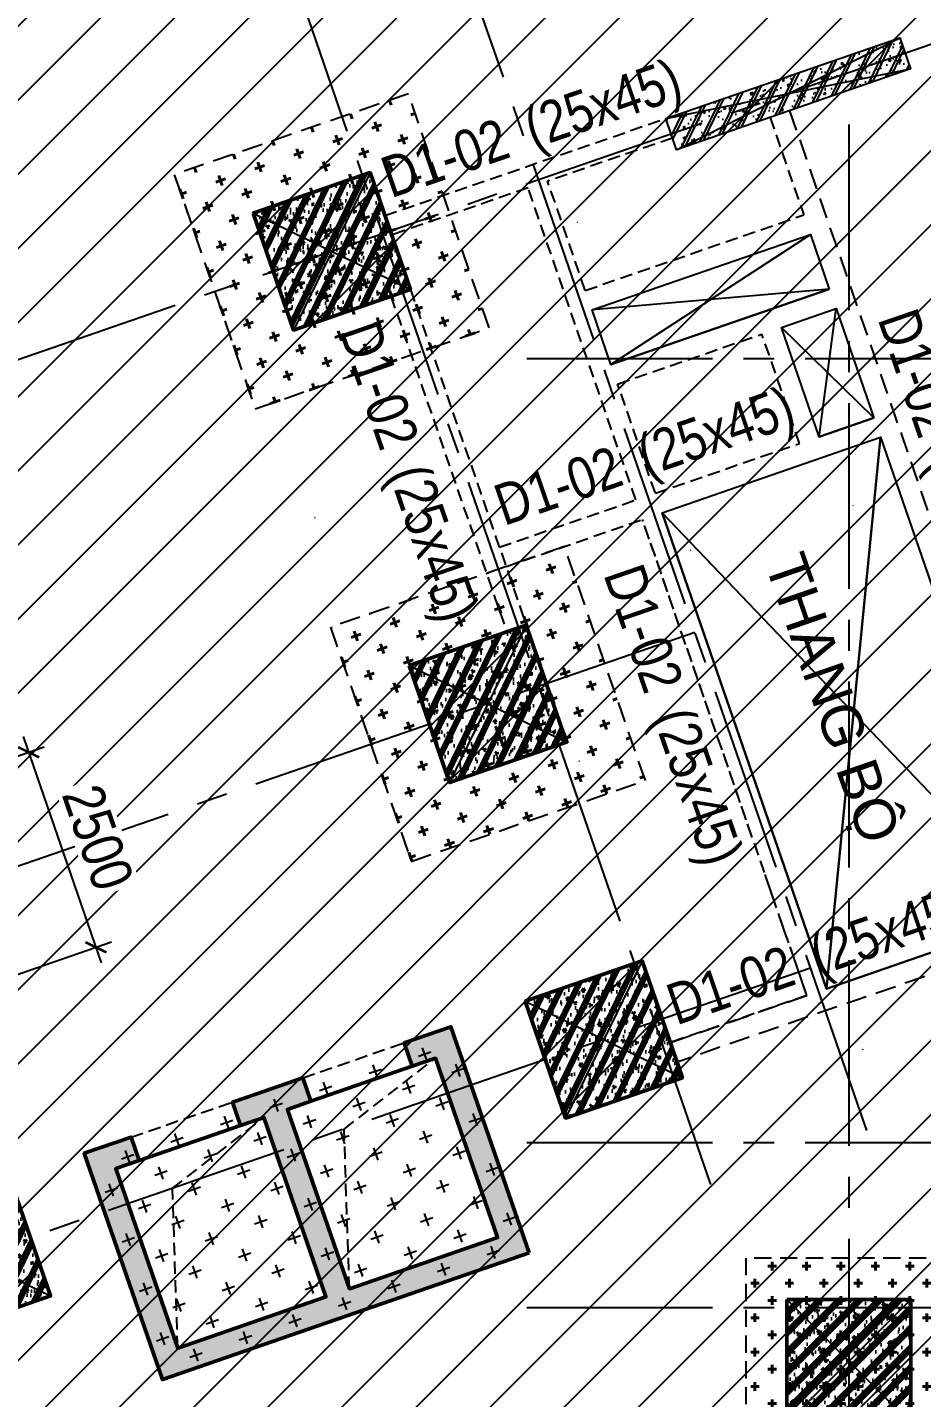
# Model space of a CAD drawing. Header units: millimetres. Extents: x -80883 to 1373228, y -532110 to 182357.
# Drawn here: x 1283684 to 1294519, y -328416 to -311817 of the extents above; entities that cross this region are included whole.
import ezdxf
from ezdxf.enums import TextEntityAlignment as Align

# ---------------------------------------------------------------- set-up
doc = ezdxf.new("R2010")
doc.units = ezdxf.units.MM
doc.header["$LTSCALE"] = 100
doc.header["$PDMODE"] = 32
doc.header["$PDSIZE"] = 2.5
for name, pattern in [('CENTER2', [1.125, 0.75, -0.125, 0.125, -0.125]), ('DASHED', [4.5, 3, -1.5]), ('HIDDEN', [0.375, 0.25, -0.125])]:
    doc.linetypes.add(name, pattern=pattern)
for name, color, linetype, lineweight in [('0-Hatch', 250, 'Continuous', 40), ('ccu12-Tencaukien', 9, 'Continuous', 15), ('KT-Net cot vach', 6, 'Continuous', 50), ('ST_MBDV Cot vach 220805$0$Xref_ST_MBDV Cot vach 30.7.2022$0$KT-Net cot vach', 6, 'Continuous', 50)]:
    doc.layers.add(name, color=color, linetype=linetype, lineweight=lineweight)
for name, color, linetype in [('0-khuat', 3, 'HIDDEN'), ('ccu11-Khuat', 9, 'DASHED'), ('ccu11-Manh', 8, 'Continuous'), ('ccu11-Thay', 7, 'Continuous'), ('ccu12-Hatch', 250, 'Continuous'), ('ccu12-Manh', 8, 'Continuous'), ('ccu12-Text', 31, 'Continuous'), ('ccu12-Truc', 13, 'CENTER2'), ('KC2-DIM', 251, 'Continuous'), ('KT-Hatch', 251, 'Continuous'), ('Xref_ST_MBDV Cot vach 30.7.2022|Xref_ST_MBDV Cot vach 30.7.2022|Xref_ST_MBDV Cot vach 30.7.2022|Xref_ST_MBDV Cot vach 30.7.2022|KC-Betong', 6, 'Continuous')]:
    doc.layers.add(name, color=color, linetype=linetype)
doc.styles.add('Arial', font='arial.ttf', dxfattribs={"width": 0.7})
doc.styles.add('Arial Narrow', font='ARIALN.TTF')
doc.dimstyles.new('ccu12-200', dxfattribs={"dimscale": 200, "dimtxt": 2.5, "dimasz": 1, "dimexe": 1, "dimexo": 2, "dimgap": 1, "dimtad": 1, "dimdec": 0, "dimrnd": 5, "dimdsep": 46, "dimtxsty": 'Arial Narrow', "dimblk": 'ARCHTICK', "dimcen": -1, "dimdle": 1, "dimclrd": 256, "dimclre": 256, "dimclrt": 3, "dimadec": 0, "dimazin": 2, "dimtfac": 0.1, "dimtdec": 0, "dimtmove": 0, "dimatfit": 1, "dimldrblk": 'ARCHTICK', "dimfxl": 1, "dimtvp": 0.8333333333333334, "dimtolj": 1, "dimtzin": 12, "dimarcsym": 0})

# ---------------------------------------------------------------- blocks, each defined once
blk = doc.blocks.new('MC3000X3000')
at = {"layer": '0-Hatch', "ltscale": 2}
h = blk.add_hatch(dxfattribs=at)
h.set_pattern_fill('CROSS', color=256, scale=1000, style=0)
h.set_pattern_definition([(360, (0, -4.656612873077393e-10), (250, 250), [125, -375]), (90, (62.5, -62.50000000046566), (-250, 250), [125, -375])])
h.paths.add_polyline_path([(7876789.000000002, 1547059), (7876789.000000002, 1550059), (7873789.000000002, 1550059), (7873789.000000002, 1547059)])
at = {"layer": '0-khuat', "ltscale": 10}
blk.add_lwpolyline([(7873789.000000002, 1547059), (7876789.000000002, 1547059), (7876789.000000002, 1550059), (7873789.000000002, 1550059)], close=True, dxfattribs=at)
blk = doc.blocks.new('MBKC-T1-PN')
at = {"layer": 'ccu12-Hatch', "ltscale": 0.5}
h = blk.add_hatch(dxfattribs=at)
h.set_pattern_fill('ANSI31', color=256, scale=200)
h.set_pattern_definition([(45, (-1232600.871086698, 300749.4537652719), (-449.0128060534577, 449.0128060534577), [])])
edge = h.paths.add_edge_path()
edge.add_arc((39596.5258784194, -12165.34503250691), 24169.46523214078, 82.88137897741478, 110.3519449384467, ccw=False)
edge.add_line((42591.70211395179, 11817.81507882464), (58406.76826363965, 7707.460248947376))
edge.add_arc((57566.76677237987, 4896.279314257787), 2933.997401648627, 22.368302132014207, 73.36346853650582, ccw=False)
edge.add_line((60280.00056402339, 6012.837931064423), (65645.2552123724, -9495.342720050656))
edge.add_arc((69912.35162360128, -7700.789438651875), 4629.096376454211, 202.8094831940485, 267.8461387636046)
edge.add_line((69738.37575314008, -12326.61538209155), (89786.80552536738, -12326.61538209155))
edge.add_line((89786.80552536738, -12326.61538209155), (89786.80552536552, -14486.6249031527))
edge.add_line((89786.80552536552, -14486.6249031527), (90834.7687206131, -14486.62490315287))
edge.add_line((90834.7687206131, -14486.62490315287), (90834.76635349239, -14486.62703115697))
edge.add_line((90834.76635349239, -14486.62703115697), (93582.1413394094, -14486.62703115703))
edge.add_line((93582.1413394094, -14486.62703115703), (93582.14357479545, -14486.50828201312))
edge.add_line((93582.14357479545, -14486.50828201312), (97086.90349016106, -14486.6082508968))
edge.add_line((97086.90349016106, -14486.6082508968), (97086.90349016106, -24426.61538177478))
edge.add_line((97086.90349016106, -24426.61538177478), (89886.80552545143, -24426.6153830188))
edge.add_line((89886.80552545143, -24426.6153830188), (89886.80552545143, -26426.61538159492))
edge.add_line((89886.80552545143, -26426.61538159492), (104609.6535231646, -26426.61538159504))
edge.add_line((104609.6535231646, -26426.61538159504), (105347.4875280627, -29849.06259193434))
edge.add_arc((100503.7394000653, -30535.27201428305), 4892.113990781321, -88.98280526600831, 8.063382661788978, ccw=False)
edge.add_line((100590.5864808073, -35426.61506945355), (55455.55192690738, -35426.61506945355))
edge.add_arc((55461.66778308339, -30567.90211140737), 4858.716807180945, 197.5048071931062, 269.9278795506233, ccw=False)
edge.add_line((50827.94980508671, -32029.33521380113), (46319.23951797537, -19000.21078809898))
edge.add_arc((35342.89111414202, -23363.40948498569), 11811.76223731449, 21.6782725501053, 114.2965891740708)
edge.add_line((30482.82222025329, -12597.84133938845), (15440.22126940242, -17787.66880758357))
edge.add_arc((13548.83679810865, -12297.90464630711), 5806.448636187753, 244.533379235947, 289.01032906862923, ccw=False)
edge.add_arc((51601.22406761372, 27498.46431632899), 60602.85856022522, 217.6298442272399, 228.0027393231647, ccw=False)
edge.add_line((3605.473727127304, -9503.081798993808), (-504.3626536345109, -3435.722267398494))
edge.add_arc((2629.021960851969, -2740.241346217575), 3209.640611350007, 105.4996049737502, 192.5144003469773, ccw=False)
edge.add_line((1771.304140177555, 352.6720043509267), (31190.7288702894, 10495.31749677))
at = {"layer": '0-khuat', "ltscale": 10}
for p, q in [((60318.5239193663, -12076.47666983656), (63728.83917381521, -21954.34412229032)), ((60527.92634703591, -22794.97309951816), (60022.08990308875, -21329.8342708947)), ((63728.83917381521, -21954.34412229032), (58955.32463643979, -23602.39108409669)), ((57113.19906903827, -22863.08375268453), (58531.07467901241, -22373.56485147582)), ((58531.07467901241, -22373.56485147582), (58873.7381529049, -23366.07848243427)), ((57602.71797024691, -24280.95936265844), (57113.19906903827, -22863.08375268453)), ((58873.7381529049, -23366.07848243427), (60527.92634703591, -22794.97309951816)), ((58955.32463643979, -23602.39108409669), (59020.59358022106, -23791.44046144997)), ((59020.59358022106, -23791.44046144997), (57602.71797024691, -24280.95936265844))]:
    blk.add_line(p, q, dxfattribs=at)
at = {"layer": 'ccu11-Khuat', "ltscale": 0.5}
for p, q in [((55414.48408806394, -13346.46135400928, -0.1248620286703281), (58817.38555967039, -12171.61598851293, -0.1248620286703281)), ((55414.48408806394, -13346.46135400928), (58817.38555967016, -12171.61598851293)), ((60082.21131769591, -12158.06315334846, -0.1248620286703281), (60490.14381008572, -13339.62637807324, -0.1248620286703281)), ((60082.21131769614, -12158.06315334846), (60490.14381008572, -13339.62637807324)), ((57843.442670224, -14253.39499005955, -0.1248620286703281), (57386.56410217774, -12930.06104574463, -0.1248620286703281)), ((57843.44267022377, -14253.39499005955), (57386.56410217751, -12930.06104574463)), ((58455.62933278154, -16792.63209687348, -0.1248620286703281), (57150.25240883068, -13011.65016018646, -0.1248620286703281)), ((58455.62933278154, -16792.63209687348), (57150.25240883091, -13011.65016018646)), ((55724.49943664507, -14244.41142636875, -0.1248620286703281), (57127.7869533773, -18308.98817498388, -0.1248620286703281)), ((55724.49943664507, -14244.41142636875), (57127.7869533773, -18308.98817498388)), ((55488.18683498283, -14325.99790990353, -0.1248620286703281), (56891.47435171506, -18390.57465851866, -0.1248620286703281)), ((55488.1868349826, -14325.99790990353), (56891.47435171483, -18390.57465851866)), ((58691.94193444448, -16711.04561333871, -0.1248620286703281), (58235.05779252271, -15387.69548189815, -0.1248620286703281)), ((58691.94193444448, -16711.04561333871), (58235.05779252294, -15387.69548189815)), ((58691.94193444471, -16711.04561333865, -0.1248620286703281), (60440.65520218294, -16107.30562985205, -0.1248620286703281)), ((58691.94193444448, -16711.04561333865), (60440.65520218294, -16107.30562985205)), ((56801.44092852366, -17363.73754811886, -0.1248620286703281), (58455.62933278154, -16792.63209687348, -0.1248620286703281)), ((56801.44092852389, -17363.73754811886), (58455.62933278177, -16792.63209687348)), ((56883.02741205483, -17600.05014978256, -0.1248620286703281), (58537.21581631643, -17028.94469853595, -0.1248620286703281)), ((56883.02741205483, -17600.05014978256), (58537.21581631643, -17028.94469853595)), ((59858.87948311819, -20857.22199795017, -0.1248620286703281), (58537.21581631643, -17028.94469853595, -0.1248620286703281)), ((60527.92634833697, -22794.97310328617), (58537.21581631666, -17028.94469853595)), ((60527.92634833697, -22794.97310328617), (58873.7379439862, -23366.07855456317))]:
    blk.add_line(p, q, dxfattribs=at)
for points, elevation in [([(58898.96159434156, -12407.88979673793), (57386.56410217774, -12930.06104574457)], -0.1248620286703281), ([(57150.25240883068, -13011.65016018646), (55496.07320250082, -13582.77304734121)], -0.1248620286703281), ([(57843.44268598245, -14253.39498461894), (60490.14381040749, -13339.62637796224)], -0.1248620286703281), ([(58235.05779252271, -15387.69548189815), (59983.77106026141, -14783.95549841167)], -0.1248620286703281), ([(58235.05779252294, -15387.69548189815), (59983.77106026141, -14783.95549841167)], 1.657997072967987e-10), ([(60440.65520218294, -16107.305629852), (59983.77106026141, -14783.95549841167)], -0.1248620286703281), ([(60440.65520218294, -16107.305629852), (59983.77106026141, -14783.95549841167)], 1.657997072967987e-10)]:
    blk.add_lwpolyline(points, dxfattribs=dict(at, elevation=elevation))
for points in [[(58898.96159434132, -12407.88979673793), (57386.56410217751, -12930.06104574457)], [(57150.25240883091, -13011.65016018646), (55496.07320250059, -13582.77304734121)], [(57843.44268598221, -14253.39498461894), (60490.14381040726, -13339.62637796224)]]:
    blk.add_lwpolyline(points, dxfattribs=at)
at = {"layer": 'ccu11-Thay', "ltscale": 0.5}
for p, q in [((60571.73029362061, -13575.93897973566, -0.1248620286703281), (60800.17244760622, -14237.61426464707, -0.1248620286703281)), ((58153.47130898829, -15151.38288023579, -0.1248620286703281), (57925.02915375843, -14489.7075917219, -0.1248620286703281))]:
    blk.add_line(p, q, dxfattribs=at)
at = {"layer": 'ccu11-Thay'}
for p, q in [((60881.75893114111, -14473.92686630948, -0.1248620286703281), (61338.64307306265, -15797.27699774975, -0.1248620286703281)), ((60676.96780384541, -16025.71914631734, -0.1248620286703281), (61338.64307306265, -15797.27699774975, -0.1248620286703281)), ((61420.2295565973, -16033.58959941217), (63410.94008861808, -21799.61800416262))]:
    blk.add_line(p, q, dxfattribs=at)
at = {"layer": 'ccu11-Thay', "ltscale": 0.5, "elevation": -0.1248620286703281}
blk.add_lwpolyline([(57925.02916919556, -14489.70758639235), (60571.73029362061, -13575.93897973566)], dxfattribs=at)
at = {"layer": 'ccu11-Thay', "ltscale": 0.5}
blk.add_lwpolyline([(60800.17244760646, -14237.61426464707), (58153.47130898805, -15151.38288023579), (57925.02916919533, -14489.70758639235), (60571.73029362038, -13575.93897973566)], close=True, dxfattribs=at)
at = {"layer": 'ccu11-Thay', "elevation": -0.1248620286703281}
for points in [[(58153.47130898829, -15151.38288023579), (60800.17244760646, -14237.61426464707)], [(60220.08366192388, -14702.36901487695), (60881.75893114111, -14473.92686630943)], [(60676.96780384541, -16025.71914631728), (60220.08366192388, -14702.36901487695)]]:
    blk.add_lwpolyline(points, dxfattribs=at)
at = {"layer": 'ccu11-Thay'}
for points, elevation in [([(61338.64307306265, -15797.27699774975), (60676.96780384518, -16025.71914631728), (60220.08366192365, -14702.36901487695), (60881.75893114111, -14473.92686630943)], 1.657997072967987e-10), ([(60764.23894999921, -22713.3866197514), (58773.52843341627, -16947.35820967151), (61420.2295565973, -16033.58959941217), (63410.94008861808, -21799.61800416262)], -0.1248620286703281)]:
    blk.add_lwpolyline(points, close=True, dxfattribs=dict(at, elevation=elevation))
blk.add_lwpolyline([(58773.5284179789, -16947.35821500118), (60764.23894999921, -22713.3866197514), (63410.94008861808, -21799.61800416262), (58773.5284179789, -16947.35821500118), (61420.2295565973, -16033.58959941217), (60764.2387962034, -22713.38612424285)], dxfattribs=at)
at = {"layer": 'ccu12-Manh', "ltscale": 0.5}
for p, q in [((58153.47130898805, -15151.38288023585), (60571.73029362038, -13575.93897973566)), ((60800.17244760622, -14237.61426464713), (57925.02916919533, -14489.70758639235)), ((60676.96780384541, -16025.71914631722), (60881.75893114111, -14473.92686630943)), ((61338.64307306265, -15797.27699774975), (60220.08366192365, -14702.36901487695))]:
    blk.add_line(p, q, dxfattribs=at)
at = {"layer": 'ccu12-Manh', "ltscale": 0.5, "elevation": -0.1248620286703281}
for points in [[(60764.23894963413, -22713.386618694), (61420.2295565973, -16033.58959941217)], [(58773.52843341627, -16947.35820967151), (63410.94008861808, -21799.61800416262)]]:
    blk.add_lwpolyline(points, dxfattribs=at)
at = {"layer": '0-khuat', "linetype": 'HIDDEN', "ltscale": 10, "rotation": 109.0471379539969}
for p in [(4088615.372785043, -6952534.429600818), (4090508.176760036, -6958016.882802831)]:
    blk.add_blockref('MC3000X3000', p, dxfattribs=at)
at = {"layer": '0-khuat', "linetype": 'HIDDEN', "ltscale": 10, "xscale": 0.8333333333333373, "yscale": 0.8333333333333373, "zscale": 0.8333333333333373, "rotation": 90}
blk.add_blockref('MC3000X3000', (1351502.637806758, -6589967.449499353), dxfattribs=at)
blk = doc.blocks.new('Grid-ST-flat-3')
at = {"layer": 'ccu12-Truc', "ltscale": 30}
for p, q in [((354060.2251921427, -35261.67722702224), (370215.9049475128, -82056.07930523856)), ((352169.7243788354, -35914.36909527634), (368325.4041342058, -82708.77117349271)), ((377787.2916931123, -66547.80383867014), (314639.5431473439, -88349.44587364572)), ((369999.3874795341, -69862.92378625314), (369999.3874795341, -104409.5824195731)), ((366096.2468389631, -72696.27186137123), (425824.0468604062, -72696.27186137007)), ((368131.1051668772, -76017.52440288517), (316532.3495662729, -93831.89823189395)), ((369534.392683656, -80082.1011514843), (317935.6370837544, -97896.47498025041)), ((366096.2468389794, -82196.27186137065), (425824.0468603973, -82196.27186136972)), ((366096.2468389806, -84196.27186137141), (425824.046860399, -84196.27186136867))]:
    blk.add_line(p, q, dxfattribs=at)
blk = doc.blocks.new('*U150')
h = blk.add_hatch()
h.set_pattern_fill('VATLIEU04', color=250, scale=40, style=0, pattern_type=2)
h.set_pattern_definition([(49.99999999999999, (-549.9999999999709, 3049.999999999996), (286.9040730403014, -25.10085399303804), [30, -330]), (355, (-549.9999999999709, 3049.999999999996), (-55.50053344520001, 300.8768534800047), [24, -264]), (100.4514, (-526.0913279999709, 3047.908263999996), (231.4037526856086, 275.7758168243814), [25.496076, -280.4568448]), (46.18420000000001, (-549.9999999999709, 3129.999999999996), (426.8964194502578, -66.20760573160723), [45, -495]), (96.6356, (-514.4253019999708, 3124.482677199996), (373.8650822194813, 389.6471483601767), [38.2441152, -420.6852]), (351.1842, (-549.9999999999709, 3129.999999999996), (373.8647780534509, 389.6474403701299), [36, -396]), (21, (-509.9999999999709, 3109.999999999996), (238.7628208473847, -161.0475562661355), [30, -330]), (326.0000000000001, (-509.9999999999709, 3109.999999999996), (97.32613276863269, 290.0600180187412), [24, -264]), (71.4514, (-490.1031067999709, 3096.579357599996), (336.089051432596, 129.012198683981), [25.496076, -280.4568448]), (37.50000000000001, (-549.9999999999709, 3049.999999999996), (4.863942126916267, 133.1575415325246), [0, -260.8, 0, -268, 0, -265]), (7.499999999999999, (-549.9999999999709, 3049.999999999996), (105.2278149768594, 157.7646847529441), [0, -152.8, 0, -254.8, 0, -101]), (327.5, (-639.1999999999709, 3049.999999999996), (213.5289744689636, -9.021948693751902), [0, -100, 0, -312, 0, -414]), (317.5, (-679.1999999999709, 3049.999999999996), (233.2744677369545, 40.04199293292709), [0, -130, 0, -207.2, 0, -294]), (45, (-549.9999999999709, 3049.999999999996), (-120.2081528017131, 120.2081528017131), []), (45, (-549.9999999999709, 3098.999999999996), (-120.2081528017131, 120.2081528017131), [])])
h.paths.add_polyline_path([(-475, -474.9999999999998), (-75, -475.0000000000038), (-74.9999999999709, 2524.999999999996), (-474.9999999999709, 2525)])
at = {"color": 6, "ltscale": 0.25}
blk.add_lwpolyline([(-475, -474.9999999999998), (-75, -475.0000000000038), (-74.9999999999709, 2524.999999999996), (-474.9999999999709, 2525)], close=True, dxfattribs=at)
at = {"layer": 'Defpoints', "linetype": 'ByBlock', "ltscale": 30}
for p, q in [((-75, -475.0000000000038), (-474.9999999999709, 2525)), ((-475, -474.9999999999998), (-74.9999999999709, 2524.999999999996))]:
    blk.add_line(p, q, dxfattribs=at)
blk = doc.blocks.new('*U151')
h = blk.add_hatch()
h.set_pattern_fill('VATLIEU04', color=250, scale=40, style=0, pattern_type=2)
h.set_pattern_definition([(49.99999999999999, (550, -550), (286.9040730403014, -25.10085399303804), [30, -330]), (355, (550, -550), (-55.50053344520001, 300.8768534800047), [24, -264]), (100.4514, (573.908672, -552.091736), (231.4037526856086, 275.7758168243814), [25.496076, -280.4568448]), (46.18420000000001, (550, -470), (426.8964194502578, -66.20760573160723), [45, -495]), (96.6356, (585.574698, -475.5173228), (373.8650822194813, 389.6471483601767), [38.2441152, -420.6852]), (351.1842, (550, -470), (373.8647780534509, 389.6474403701299), [36, -396]), (21, (590, -490), (238.7628208473847, -161.0475562661355), [30, -330]), (326.0000000000001, (590, -490), (97.32613276863269, 290.0600180187412), [24, -264]), (71.4514, (609.8968932, -503.4206424), (336.089051432596, 129.012198683981), [25.496076, -280.4568448]), (37.50000000000001, (550, -550), (4.863942126916267, 133.1575415325246), [0, -260.8, 0, -268, 0, -265]), (7.499999999999999, (550, -550), (105.2278149768594, 157.7646847529441), [0, -152.8, 0, -254.8, 0, -101]), (327.5, (460.8, -550), (213.5289744689636, -9.021948693751902), [0, -100, 0, -312, 0, -414]), (317.5, (420.8, -550), (233.2744677369545, 40.04199293292709), [0, -130, 0, -207.2, 0, -294]), (45, (550, -550), (-120.2081528017131, 120.2081528017131), []), (45, (550, -501), (-120.2081528017131, 120.2081528017131), [])])
h.paths.add_polyline_path([(-475, 475), (1025, 475), (1025, -1025), (-475, -1025)])
at = {"color": 6, "ltscale": 0.25}
blk.add_lwpolyline([(-475, 475), (1025, 475), (1025, -1025), (-475, -1025)], close=True, dxfattribs=at)
at = {"layer": 'Defpoints', "linetype": 'ByBlock', "ltscale": 30}
for p, q in [((1025, 475), (-475, -1025)), ((-475, 475), (1025, -1025))]:
    blk.add_line(p, q, dxfattribs=at)
blk = doc.blocks.new('MBDV-B1-T1-PN')
at = {"layer": 'KT-Net cot vach', "rotation": 19.04713795399666}
for p in [(54421.11339610536, -13610.03426996863), (56313.91916608065, -19092.48685226683), (57717.20733091282, -23157.06337712682), (50060.67882337538, -25800.46551913326)]:
    blk.add_blockref('*U151', p, dxfattribs=at)
at = {"layer": 'KT-Net cot vach'}
blk.add_blockref('*U151', (60761.8044734241, -26951.6161660137), dxfattribs=at)
at = {"layer": 'Xref_ST_MBDV Cot vach 30.7.2022|Xref_ST_MBDV Cot vach 30.7.2022|Xref_ST_MBDV Cot vach 30.7.2022|Xref_ST_MBDV Cot vach 30.7.2022|KC-Betong', "linetype": 'ByBlock', "xscale": -0.9999999999999989, "rotation": 289.0471379532163}
blk.add_blockref('*U150', (59241.89047800889, -11945.67000419629), dxfattribs=at)
blk = doc.blocks.new('LOI-KD-PN')
at = {"layer": 'KT-Hatch'}
h = blk.add_hatch(dxfattribs=at)
h.set_pattern_fill('BTCT', color=256, scale=40, angle=-70.9528620460035)
h.set_pattern_definition([(339.0471379539965, (-24774.25365491607, -32828.61595608917), (69.90338528047701, -279.3877533547662), [29.99999999999987, -329.999999999998]), (284.0471379539965, (-24774.25365491607, -32828.61595608917), (266.2915946709811, 150.6518396180941), [23.99999999999998, -263.9999999999996]), (29.49853795399646, (-24768.42837132257, -32851.89826755854), (336.1948768307957, -128.7361747717526), [25.49607599999999, -280.4568447999998]), (335.2313379539966, (-24698.63362238393, -32802.50828135805), (76.73314454503657, -425.1305970221304), [45, -495]), (25.6827379539964, (-24692.23921595374, -32837.93583497207), (490.3234749361438, -226.2363583837528), [38.24411519999997, -420.6851999999998]), (280.2313379539964, (-24698.63362238393, -32802.50828135805), (490.3236516953235, -226.2359755744279), [35.99999999999994, -395.9999999999995]), (310.0471379539965, (-24704.4847931515, -32846.8452163068), (-74.31099224333833, -278.2478686892407), [30, -330]), (255.0471379539965, (-24704.4847931515, -32846.8452163068), (305.9413376994765, 2.662340959559032), [24, -264]), (0.4985379539964838, (-24710.67739063944, -32870.03253477591), (231.6301287124563, -275.5857060422185), [25.496076, -280.4568447999999]), (326.5471379539965, (-24774.25365491607, -32828.61595608917), (127.4545480190627, 38.85777900570818), [0, -260.7999999999999, 0, -267.9999999999999, 0, -264.9999999999999]), (296.5471379539965, (-24774.25365491607, -32828.61595608917), (183.4678019936752, -47.98077147784922), [0, -152.8, 0, -254.8, 0, -101]), (256.5471379539965, (-24803.36371224117, -32744.29961981607), (61.15631196729443, -204.7826262224386), [0, -99.99999999999955, 0, -311.9999999999982, 0, -413.9999999999982]), (246.5471379539965, (-24816.41754960665, -32706.48960355006), (113.9778841873155, -207.4352439007965), [0, -129.9999999999991, 0, -207.1999999999991, 0, -293.9999999999983]), (334.0471379539965, (-24774.25365491607, -32828.61595608917), (65.64473241281162, 134.8731593255321), []), (334.0471379539965, (-24751.17751265038, -32895.45525322307), (65.64473241281162, 134.8731593255321), [])])
h.paths.add_polyline_path([(-6325.187296113232, -9137.721440407215), (-7271.590505116852, -6396.495261123753), (-7838.74074910651, -6592.302821607213), (-7740.836968864547, -6875.877943602041), (-7457.261846869951, -6777.974163360312), (-6706.666198349791, -8952.050098654), (-8502.64197098394, -9572.107373518229), (-9253.237619503634, -7398.0314382246), (-8969.662497509038, -7300.12765798287), (-9067.566277750535, -7016.552535988041), (-9634.716521740193, -7212.360096471501), (-9918.291643735254, -7310.26387671323), (-9820.387863493292, -7593.838998708001), (-9536.812741498696, -7495.935218466329), (-8786.217092978535, -9670.011153759959), (-10582.19286561268, -10290.06842862419), (-11332.78851413238, -8115.992493330559), (-11049.21339213778, -8018.08871308883), (-11147.11717237928, -7734.513591094001), (-11714.26741636894, -7930.321151577402), (-10767.86420736578, -10671.54733086075)])
at = {"layer": 'ccu11-Khuat', "color": 6, "ltscale": 0.5}
blk.add_lwpolyline([(-9067.569942107657, -7016.553797144443), (-7838.744412243133, -6592.304086298274)], dxfattribs=at)
at = {"layer": 'ccu11-Khuat', "ltscale": 0.5, "elevation": 1.490472173669433e-05}
for points in [[(-8502.64197098394, -9572.107373518229), (-8565.79011890199, -7636.755803425389), (-7457.261846869951, -6777.97416336037)], [(-10582.19286561268, -10290.06842862419), (-10645.34101353073, -8354.716858531348), (-9536.812741498696, -7495.935218466329)]]:
    blk.add_lwpolyline(points, dxfattribs=at)
at = {"layer": 'ccu11-Khuat', "color": 6, "ltscale": 0.5, "elevation": 1.490472173669433e-05}
blk.add_lwpolyline([(-11147.1208355159, -7734.514855785063), (-9918.291643735254, -7310.263876713114)], dxfattribs=at)
at = {"layer": 'ST_MBDV Cot vach 220805$0$Xref_ST_MBDV Cot vach 30.7.2022$0$KT-Net cot vach', "elevation": 1.490472173669433e-05}
blk.add_lwpolyline([(-6325.187296113232, -9137.721440407215), (-7271.590505116852, -6396.495261123753), (-7838.74074910651, -6592.302821607213), (-7740.836968864547, -6875.877943602041), (-7457.261846869951, -6777.974163360312), (-6706.666198349791, -8952.050098654), (-8502.64197098394, -9572.107373518229), (-9253.237619503634, -7398.0314382246), (-8969.662497509038, -7300.12765798287), (-9067.566277750535, -7016.552535988041), (-9634.716521740193, -7212.360096471501), (-9918.291643735254, -7310.26387671323), (-9820.387863493292, -7593.838998708001), (-9536.812741498696, -7495.935218466329), (-8786.217092978535, -9670.011153759959), (-10582.19286561268, -10290.06842862419), (-11332.78851413238, -8115.992493330559), (-11049.21339213778, -8018.08871308883), (-11147.11717237928, -7734.513591094001), (-11714.26741636894, -7930.321151577402), (-10767.86420736578, -10671.54733086075)], close=True, dxfattribs=at)
at = {"layer": 'ST_MBDV Cot vach 220805$0$Xref_ST_MBDV Cot vach 30.7.2022$0$KT-Net cot vach', "color": 6, "elevation": 1.490472173669433e-05}
for points in [[(-8969.666160645429, -7300.128922673874), (-7740.836968864547, -6875.877943602041)], [(-11049.21705527441, -8018.089977779891), (-9820.387863493292, -7593.838998707943)]]:
    blk.add_lwpolyline(points, dxfattribs=at)
blk = doc.blocks.new('*U700')
at = {"layer": 'ccu12-Tencaukien', "color": 8, "ltscale": 10000}
blk.add_line((360.6565736538532, -155.3215232637356), (354.4065714950475, -155.3215232637356), dxfattribs=at)
at = {"layer": 'ccu12-Text', "color": 2, "style": 'Arial Narrow', "width": 0.8}
blk.add_attdef('SH', text='', height=300, dxfattribs=at).set_placement((275.6048113084853, 5.864471777974813), align=Align.BOTTOM_RIGHT)
at = {"layer": 'ccu12-Text', "color": 31, "style": 'Arial Narrow', "width": 0.8}
for tag, p in [('(', (507.5315725744504, -75.41116959831947)), ('KT', (632.605666770517, -75.41116959831947)), (')', (962.8971199221714, -75.41116959831947))]:
    blk.add_attdef(tag, text='', height=250, dxfattribs=at).set_placement(p, align=Align.BOTTOM_LEFT)
blk = doc.blocks.new('_ARCHTICK')
at = {"color": 0, "linetype": 'ByBlock', "const_width": 0.15}
blk.add_lwpolyline([(-0.5, -0.5), (0.5, 0.5)], dxfattribs=at)
blk = doc.blocks.new('*D1223')
at = {"layer": 'Defpoints', "color": 0, "ltscale": 0.5, "transparency": 16777216}
for p in [(1279777.949132063, -321951.3518734071), (1284514.460612312, -322960.8824846924), (1280593.813691415, -324314.4779853176)]:
    blk.add_point(p, dxfattribs=at)
at = {"layer": 'KC2-DIM', "lineweight": -2, "ltscale": 0.5, "transparency": 16777216}
for p, q in [((1283633.326888212, -320408.7062838289), (1284579.72977706, -323149.9325736451)), ((1280156.049309969, -321820.8135439107), (1283887.646141913, -320532.4872080337)), ((1280971.913869321, -324183.9396558212), (1284703.510701265, -322895.6133199442))]:
    blk.add_line(p, q, dxfattribs=at)
at = {"layer": 'KC2-DIM', "lineweight": -2, "ltscale": 0.5, "transparency": 16777216, "xscale": 200, "yscale": 200, "zscale": 200}
for p, rotation in [((1283698.59605296, -320597.7563727818), 109.0471312622707), ((1284514.460612312, -322960.8824846924), 289.0471312622706)]:
    blk.add_blockref('_ARCHTICK', p, dxfattribs=dict(at, rotation=rotation))
at = {"layer": 'KC2-DIM', "color": 3, "ltscale": 0.5, "transparency": 16777216, "insert": (1284536.888093453, -321630.7385828601), "char_height": 500, "attachment_point": 5, "rotation": 289.0471312622707, "style": 'Arial Narrow', "bg_fill": 3, "box_fill_scale": 1.1, "bg_fill_color": 256, "bg_fill_true_color": 13158600, "bg_fill_transparency": 0}
blk.add_mtext('\\A1;2500', dxfattribs=at)

msp = doc.modelspace()

# ---------------------------------------------------------------- hatches: boundary and pattern name
at = {"layer": 'ccu12-Hatch', "ltscale": 0.5}
h = msp.add_hatch(dxfattribs=at)
h.set_pattern_fill('CROSS', color=256, scale=50)
h.set_pattern_definition([(19.04713795398931, (1292168.067703806, -317613.2262904168), (196.5021700220834, 403.7318382003236), [158.75, -476.25]), (109.0471379539893, (1292269.000663356, -317662.3518329223), (-403.7318382003236, 196.5021700220834), [158.75, -476.2499999999999])])
h.paths.add_polyline_path([(1285319.811369737, -328197.6172629533), (1284373.408160734, -325456.3910836698), (1288816.085071986, -323922.5651932164), (1289762.488280989, -326663.7913724998)], flags=16)
h.paths.add_polyline_path([(1294652.367476454, -313708.7142451086), (1296448.316522581, -313088.6632580844), (1297313.126366393, -315593.5450284203), (1295517.176435549, -316213.5934529009)], flags=16)

# ---------------------------------------------------------------- block references
for name, p in [('MBKC-T1-PN', (1232600.871086698, -300749.4537652719)), ('Grid-ST-flat-3', (923638.2882514866, -243129.7985158589))]:
    msp.add_blockref(name, p)
at = {"layer": 'ccu11-Manh'}
msp.add_blockref('MBDV-B1-T1-PN', (1232600.871086698, -300749.4537652719), dxfattribs=at)
at = {"layer": 'ccu12-Tencaukien', "extrusion": (4.376655619254604e-07, -9.80437330037572e-07, 0.9999999999994236)}
ref = msp.add_blockref('*U700', (1289840.841732329, -313688.3343759326, -0.08206931429375863), dxfattribs=dict(at, xscale=1.815893337873054, yscale=1.815893337873054, zscale=1.815893337873054, rotation=339.469833737933))
ref.add_attrib('KT', '(25x45)', dxfattribs={"color": 31, "extrusion": (4.376655619254604e-07, -9.80437330037572e-07, 0.9999999999994236), "height": 499.9999999999999, "rotation": 19.02100700350106, "style": 'Arial Narrow'}).set_placement((1289867.021492264, -313431.374416973, 0.8718571152064253), align=Align.BOTTOM_LEFT)
ref.add_attrib('SH', 'D1-02', dxfattribs={"color": 2, "extrusion": (4.376655619254604e-07, -9.80437330037572e-07, 0.9999999999994236), "height": 499.9999999999999, "rotation": 19.02100700350106, "style": 'Arial Narrow'}).set_placement((1289611.984746544, -313522.7735770938, 0.8720681973772397), align=Align.BOTTOM_RIGHT)
at = {"layer": 'ccu12-Tencaukien', "extrusion": (-9.80437330037572e-07, -4.376655619254602e-07, 0.9999999999994236)}
ref = msp.add_blockref('*U700', (1287660.191534618, -317246.754082382, 0.1838477284577646), dxfattribs=dict(at, xscale=1.815893337873054, yscale=1.815893337873054, zscale=1.815893337873054, rotation=249.4698337379082))
ref.add_attrib('KT', '(25x45)', dxfattribs={"color": 31, "extrusion": (-9.80437330037572e-07, -4.376655619254602e-07, 0.9999999999994236), "height": 499.9999999999999, "rotation": 289.0210070006092, "style": 'Arial Narrow'}).set_placement((1287917.151493577, -317272.9338423184, -1.124019838293536), align=Align.BOTTOM_LEFT)
ref.add_attrib('SH', 'D1-02', dxfattribs={"color": 2, "extrusion": (-9.80437330037572e-07, -4.376655619254602e-07, 0.9999999999994236), "height": 499.9999999999999, "rotation": 289.0210070006092, "style": 'Arial Narrow'}).set_placement((1287825.752333457, -317017.8970965983, -1.123808756122721), align=Align.BOTTOM_RIGHT)
ref = msp.add_blockref('*U700', (1294183.866397888, -317100.2293102894, 0.1838477284577658), dxfattribs=dict(at, xscale=1.815893337873054, yscale=1.815893337873054, zscale=1.815893337873054, rotation=249.4698337379082))
ref.add_attrib('KT', '(25x45)', dxfattribs={"color": 31, "extrusion": (-9.80437330037572e-07, -4.376655619254602e-07, 0.9999999999994236), "height": 499.9999999999999, "rotation": 289.0210070006092, "style": 'Arial Narrow'}).set_placement((1294440.826356848, -317126.4090702257, -1.130860081957271), align=Align.BOTTOM_LEFT)
ref.add_attrib('SH', 'D1-02', dxfattribs={"color": 2, "extrusion": (-9.80437330037572e-07, -4.376655619254602e-07, 0.9999999999994236), "height": 499.9999999999999, "rotation": 289.0210070006092, "style": 'Arial Narrow'}).set_placement((1294349.427196729, -316871.3723245053, -1.130648999786457), align=Align.BOTTOM_RIGHT)
at = {"layer": 'ccu12-Tencaukien', "extrusion": (4.376655619254604e-07, -9.80437330037572e-07, 0.9999999999994236)}
ref = msp.add_blockref('*U700', (1291211.470211583, -317658.3152822324, -0.08206931429375897), dxfattribs=dict(at, xscale=1.815893337873054, yscale=1.815893337873054, zscale=1.815893337873054, rotation=339.469833737933))
ref.add_attrib('KT', '(25x45)', dxfattribs={"color": 31, "extrusion": (4.376655619254604e-07, -9.80437330037572e-07, 0.9999999999994236), "height": 499.9999999999999, "rotation": 19.02100700350106, "style": 'Arial Narrow'}).set_placement((1291237.64997152, -317401.3553232728, 0.8763493095700647), align=Align.BOTTOM_LEFT)
ref.add_attrib('SH', 'D1-02', dxfattribs={"color": 2, "extrusion": (4.376655619254604e-07, -9.80437330037572e-07, 0.9999999999994236), "height": 499.9999999999999, "rotation": 19.02100700350106, "style": 'Arial Narrow'}).set_placement((1290982.613225799, -317492.7544833936, 0.8765603917408789), align=Align.BOTTOM_RIGHT)
at = {"layer": 'ccu12-Tencaukien', "extrusion": (-9.80437330037572e-07, -4.376655619254602e-07, 0.9999999999994236)}
ref = msp.add_blockref('*U700', (1290861.870020262, -320194.1959060493, 0.1884588603453543), dxfattribs=dict(at, xscale=1.815893337873054, yscale=1.815893337873054, zscale=1.815893337873054, rotation=249.4698337379082))
ref.add_attrib('KT', '(25x45)', dxfattribs={"color": 31, "extrusion": (-9.80437330037572e-07, -4.376655619254602e-07, 0.9999999999994236), "height": 499.9999999999999, "rotation": 289.0210070006092, "style": 'Arial Narrow'}).set_placement((1291118.829979222, -320220.3756659855, -1.126248950069682), align=Align.BOTTOM_LEFT)
ref.add_attrib('SH', 'D1-02', dxfattribs={"color": 2, "extrusion": (-9.80437330037572e-07, -4.376655619254602e-07, 0.9999999999994236), "height": 499.9999999999999, "rotation": 289.0210070006092, "style": 'Arial Narrow'}).set_placement((1291027.430819103, -319965.3389202651, -1.126037867898868), align=Align.BOTTOM_RIGHT)
at = {"layer": 'ccu12-Tencaukien', "extrusion": (4.376655619254604e-07, -9.80437330037572e-07, 0.9999999999994236)}
ref = msp.add_blockref('*U700', (1293300.095745221, -323707.9515136564, -0.08206931429375874), dxfattribs=dict(at, xscale=1.815893337873054, yscale=1.815893337873054, zscale=1.815893337873054, rotation=339.469833737933))
ref.add_attrib('KT', '(25x45)', dxfattribs={"color": 31, "extrusion": (4.376655619254604e-07, -9.80437330037572e-07, 0.9999999999994236), "height": 499.9999999999999, "rotation": 19.02100700350106, "style": 'Arial Narrow'}).set_placement((1293326.275505157, -323450.9915546967, 0.8831947182323356), align=Align.BOTTOM_LEFT)
ref.add_attrib('SH', 'D1-02', dxfattribs={"color": 2, "extrusion": (4.376655619254604e-07, -9.80437330037572e-07, 0.9999999999994236), "height": 499.9999999999999, "rotation": 19.02100700350106, "style": 'Arial Narrow'}).set_placement((1293071.238759438, -323542.3907148178, 0.8834058004031502), align=Align.BOTTOM_RIGHT)
at = {"layer": 'KC2-DIM'}
msp.add_blockref('LOI-KD-PN', (1296087.675577103, -317526.0699320926), dxfattribs=at)

# ---------------------------------------------------------------- texts
at = {"layer": 'ccu12-Tencaukien', "color": 31, "style": 'Arial'}
msp.add_text('THANG BỘ', height=499.9999999999998, rotation=289.0471379504801, dxfattribs=at).set_placement((1292612.730964991, -318300.2702531517))

# ---------------------------------------------------------------- next in the draw order: dimensions: what is measured, and where the dimension line sits
at = {"layer": 'KC2-DIM', "ltscale": 0.5}
dim = msp.add_aligned_dim(p1=(1279777.949132063, -321951.351873407), p2=(1280593.813691415, -324314.4779853175), distance=4147.733484404741, dimstyle='ccu12-200', override={"dimfxl": 150, "dimtfill": 1}, dxfattribs=at)
dim.commit()
dim.dimension.update_dxf_attribs({"geometry": '*D1223', "text_midpoint": (1284536.888093453, -321630.7385828601)})

doc.saveas('drawing.dxf')
